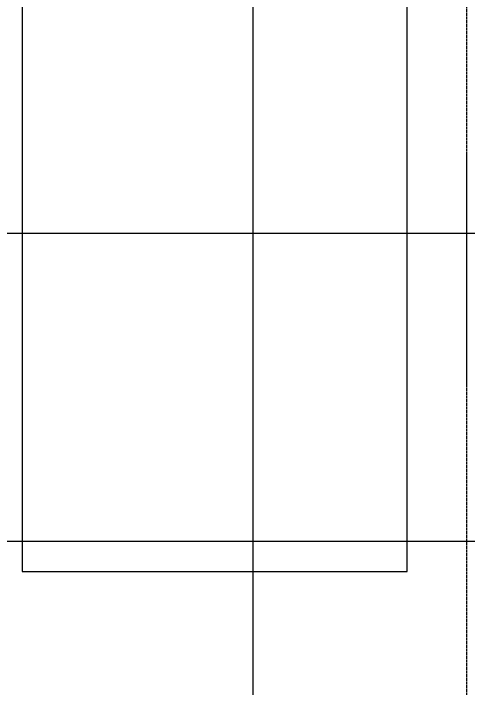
# Model space of a CAD drawing. Extents: x -178977 to 231842, y -29287 to 19916.
# Drawn here: x 35709 to 36596, y -4697 to -3382 of the extents above; entities that cross this region are included whole.
import ezdxf

# ---------------------------------------------------------------- set-up
doc = ezdxf.new("R2010")
doc.units = 0
doc.header["$LTSCALE"] = 0.25
doc.linetypes.add('DASHDOT', pattern=[25.4, 12.7, -6.35, 0, -6.35])
doc.linetypes.add('HIDDEN', pattern=[9.525, 6.35, -3.175])
doc.layers.add('01-First Floor-FUR$0$FALSE CEILING', color=251, linetype='Continuous')
for name, color, linetype, lineweight in [('01-First Floor-FUR$0$LOADING', 253, 'Continuous', 5), ('01-First Floor-FUR$0$Wooden Joinery', 251, 'Continuous', 5), ('E-LITE-CLNG-CNDT', 6, 'DASHDOT', 35), ('E-POWR-FLOR-CNDT', 6, 'HIDDEN', 25)]:
    doc.layers.add(name, color=color, linetype=linetype, lineweight=lineweight)

# ---------------------------------------------------------------- blocks, each defined once
blk = doc.blocks.new('01-First Floor-FUR$0$A$C72370EFE')
at = {"layer": '01-First Floor-FUR$0$Wooden Joinery'}
for p, q in [((-0.01, -0.03), (-0.01, -0.07)), ((0, -0.03), (-0.01, -0.03)), ((0.04, -0.03), (0.05, -0.03)), ((0.05, -0.03), (0.05, -0.07)), ((-0.01, -0.04), (-0.02, -0.04)), ((0.05, -0.04), (0.06, -0.04)), ((-0.01, -0.06), (-0.02, -0.06)), ((0.05, -0.06), (0.06, -0.06)), ((-0.05, -0.07), (-0.05, -0.16)), ((-0.03, -0.07), (-0.03, -0.16)), ((0, -0.07), (-0.01, -0.07)), ((0.04, -0.07), (0.05, -0.07)), ((0.07, -0.07), (0.07, -0.16)), ((0.09, -0.07), (0.09, -0.16)), ((-0.01, -0.17), (-0.02, -0.17)), ((-0.01, -0.17), (-0.01, -0.19)), ((0.05, -0.17), (0.06, -0.17)), ((0.05, -0.17), (0.05, -0.19)), ((-0.01, -0.19), (-0.02, -0.19)), ((0.05, -0.19), (0.06, -0.19))]:
    blk.add_line(p, q, dxfattribs=at)
for centre, radius, start, end in [((-0.02, -0.07), 0.03, 90, 180), ((0.06, -0.07), 0.03, 0, 90), ((-0.02, -0.07), 0.01, 90, 180), ((0.06, -0.07), 0.01, 0, 90), ((-0.02, -0.16), 0.03, 180, 270), ((-0.02, -0.16), 0.01, 180, 270), ((0.06, -0.16), 0.01, 270, 0), ((0.06, -0.16), 0.03, 270, 0)]:
    blk.add_arc(centre, radius, start, end, dxfattribs=at)
blk = doc.blocks.new('01-First Floor-FUR$0$A$C5DAD61B4')
at = {"layer": '01-First Floor-FUR$0$Wooden Joinery'}
for points in [[(80, 959.1), (80, 969.1), (10, 979.1), (10, 959.1)], [(940, 959.1), (940, 969.1), (1010, 979.1), (1010, 959.1)], [(70, 859.1), (70, 849.1), (0, 839.1), (0, 859.1)], [(120, 859.1), (120, 0), (80, 0), (80, 859.1)], [(950, 859.1), (950, 849.1), (1020, 839.1), (1020, 859.1)]]:
    blk.add_lwpolyline(points, close=True, dxfattribs=at)
for points in [[(45, 859.1), (45, 959.1), (20, 959.1), (20, 859.1), (45, 859.1)], [(45, 859.1), (80, 859.1), (80, 899.1), (90, 899.1), (90, 959.1), (45, 959.1), (45, 859.1)], [(975, 859.1), (940, 859.1), (940, 899.1), (930, 899.1), (930, 959.1), (975, 959.1), (975, 859.1)], [(975, 859.1), (975, 959.1), (1000, 959.1), (1000, 859.1), (975, 859.1)]]:
    blk.add_lwpolyline(points, dxfattribs=at)
blk.add_arc((80, 859.1), 860, 272.666, 0, dxfattribs=at)
at = {"layer": '01-First Floor-FUR$0$Wooden Joinery', "xscale": 999.9999999998854, "yscale": 999.9999999998854, "zscale": 999.9999999998854, "rotation": 180}
blk.add_blockref('01-First Floor-FUR$0$A$C72370EFE', (120, 0), dxfattribs=at)
blk = doc.blocks.new('01-First Floor-FUR')
at = {"layer": '01-First Floor-FUR$0$FALSE CEILING', "linetype": 'Continuous'}
for p, q in [((36176, -6810), (36176, -2810)), ((34976, -3810), (38476, -3810)), ((34976, -4410), (38476, -4410))]:
    blk.add_line(p, q, dxfattribs=at)
at = {"layer": '01-First Floor-FUR$0$FALSE CEILING', "elevation": -0.1}
blk.add_lwpolyline([(35726, -4468.9), (36476, -4468.9), (36476, -2968.9), (35726, -2968.9)], close=True, dxfattribs=at)
at = {"layer": '01-First Floor-FUR$0$LOADING', "elevation": -0.1}
blk.add_lwpolyline([(35726, -4468.9), (36476, -4468.9), (36476, -2968.9), (35726, -2968.9)], close=True, dxfattribs=at)
at = {"layer": '01-First Floor-FUR$0$Wooden Joinery', "rotation": 90.00000000000001}
blk.add_blockref('01-First Floor-FUR$0$A$C5DAD61B4', (35835.1, -5480), dxfattribs=at)

msp = doc.modelspace()

# ---------------------------------------------------------------- linework, layer by layer
at = {"layer": 'E-POWR-FLOR-CNDT'}
msp.add_lwpolyline([(38352.3, -6122.7), (38228.5, -5999), (36692.3, -5999, -0.414214), (36592.3, -5899), (36592.3, -3057.5), (36457.7, -2922.9)], format="xyb", dxfattribs=at)

# ---------------------------------------------------------------- block references
at = {"layer": 'E-LITE-CLNG-CNDT'}
msp.add_blockref('01-First Floor-FUR', (0, 0), dxfattribs=at)

doc.saveas('drawing.dxf')
